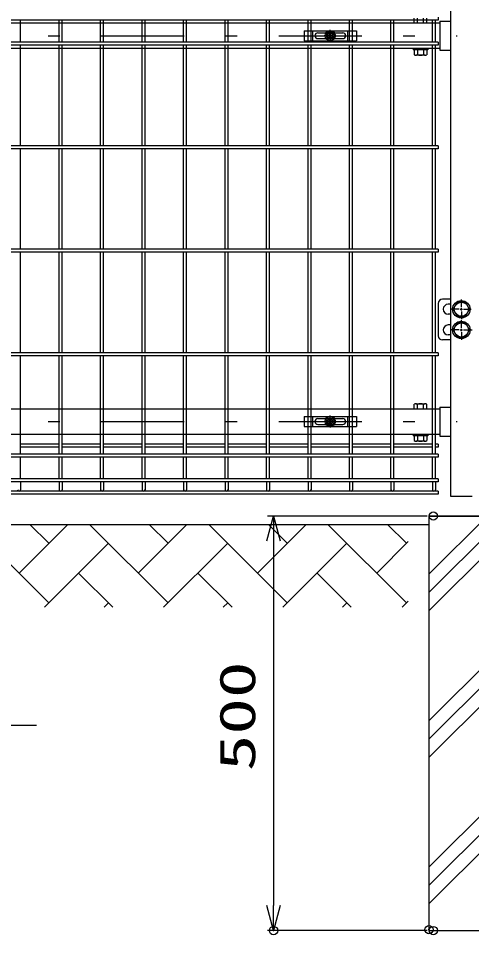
# Model space of a CAD drawing. Units: millimetres, scale not verified. Extents: x -4455 to 4455, y -3150 to 3150.
# Drawn here: x 2084 to 2630, y -1480 to -375 of the extents above; entities that cross this region are included whole.
import ezdxf
from ezdxf.enums import TextEntityAlignment as Align

# ---------------------------------------------------------------- set-up
doc = ezdxf.new("R2010")
doc.units = ezdxf.units.MM
doc.header["$LTSCALE"] = 20
doc.header["$PDMODE"] = 32
doc.header["$PDSIZE"] = 10
doc.linetypes.add('USER1', pattern=[10.7, 5, -2.5, 0.7, -2.5])
doc.linetypes.add('USER2', pattern=[0.375, 0.25, -0.125])
for name, color, linetype, lineweight in [('0-0_寸法線', 4, 'Continuous', 25), ('0-1_0', 3, 'USER2', 25), ('0-3_扉横枠', 7, 'Continuous', 25), ('0-4_外形線', 7, 'Continuous', 25), ('0-5_軸線', 2, 'USER1', 25), ('0-6_扉縦枠', 7, 'Continuous', 25), ('0-7_丁番', 3, 'Continuous', 25), ('0-C_NER', 30, 'Continuous', 25), ('0-D_ハッチング', 4, 'Continuous', 25), ('1-5_固定金具', 41, 'Continuous', 25)]:
    doc.layers.add(name, color=color, linetype=linetype, lineweight=lineweight)
doc.layers.add('0-2_DEFPOINTS', color=7, linetype='Continuous')
doc.styles.add('ＭＳ ゴシック', font='')
doc.styles.get('ＭＳ ゴシック').set_extended_font_data('MS Gothic')

# ---------------------------------------------------------------- blocks, each defined once
blk = doc.blocks.new('_Open30')
at = {"layer": '0-1_0', "color": 4, "linetype": 'Continuous'}
blk.add_line((0, 0), (-20, 0), dxfattribs=at)
blk.add_lwpolyline([(-20, 5.36), (0, 0), (-20, -5.36)], dxfattribs=at)
blk = doc.blocks.new('A$Cbe1bfa43')
at = {"layer": '1-5_固定金具'}
for p, q in [((0, 0), (1260, 0)), ((210, -240), (210, 0)), ((630, -80), (630, 22.9)), ((1050, -240), (1050, 0)), ((1260, 0), (1260, -240)), ((260, -120), (260.2, -120)), ((330, -50), (930, -50)), ((330, -190), (930, -190)), ((590, -120), (487.1, -120)), ((590, -120), (550, -120)), ((585.5, -112.8), (622.8, -112.8)), ((585.5, -127.2), (585.5, -112.8)), ((585.5, -112.8), (622.8, -112.8)), ((585.5, -127.2), (585.5, -112.8)), ((585.5, -112.8), (622.8, -112.8)), ((585.5, -127.2), (585.5, -112.8)), ((622.8, -127.2), (585.5, -127.2)), ((622.8, -127.2), (585.5, -127.2)), ((610, -120), (650, -120)), ((610, -120), (650, -120)), ((622.8, -112.8), (622.8, -75.5)), ((622.8, -112.8), (622.8, -75.5)), ((622.8, -112.8), (622.8, -75.5)), ((622.8, -112.8), (622.8, -75.5)), ((622.8, -112.8), (622.8, -75.5)), ((622.8, -112.8), (622.8, -75.5)), ((622.8, -75.5), (637.2, -75.5)), ((622.8, -75.5), (637.2, -75.5)), ((622.8, -75.5), (637.2, -75.5)), ((622.8, -75.5), (637.2, -75.5)), ((622.8, -75.5), (637.2, -75.5)), ((622.8, -75.5), (637.2, -75.5)), ((622.8, -164.5), (622.8, -127.2)), ((622.8, -164.5), (622.8, -127.2)), ((637.2, -164.5), (622.8, -164.5)), ((637.2, -164.5), (622.8, -164.5)), ((637.2, -164.5), (622.8, -164.5)), ((637.2, -164.5), (622.8, -164.5)), ((637.2, -164.5), (622.8, -164.5)), ((637.2, -164.5), (622.8, -164.5)), ((630, -80), (630, -40)), ((630, -140), (630, -100)), ((630, -140), (630, -100)), ((630, -160), (630, -200)), ((630, -160), (630, -262.9)), ((637.2, -75.5), (637.2, -112.8)), ((637.2, -75.5), (637.2, -112.8)), ((637.2, -75.5), (637.2, -112.8)), ((637.2, -75.5), (637.2, -112.8)), ((637.2, -75.5), (637.2, -112.8)), ((637.2, -112.8), (674.5, -112.8)), ((637.2, -112.8), (674.5, -112.8)), ((637.2, -112.8), (674.5, -112.8)), ((637.2, -127.2), (637.2, -164.5)), ((674.5, -127.2), (637.2, -127.2)), ((637.2, -127.2), (637.2, -164.5)), ((674.5, -127.2), (637.2, -127.2)), ((637.2, -127.2), (637.2, -164.5)), ((674.5, -127.2), (637.2, -127.2)), ((670, -120), (710, -120)), ((670, -120), (772.9, -120)), ((674.5, -112.8), (674.5, -127.2)), ((674.5, -112.8), (674.5, -127.2)), ((674.5, -112.8), (674.5, -127.2)), ((1004, -120), (1004.2, -120))]:
    blk.add_line(p, q, dxfattribs=at)
for points in [[(0, 0), (0, -240), (1260, -240)], [(585.5, -127.2), (585.5, -112.8), (622.8, -112.8)], [(585.5, -127.2), (585.5, -112.8), (622.8, -112.8)], [(585.5, -127.2), (585.5, -112.8), (622.8, -112.8)], [(622.8, -164.5), (622.8, -127.2), (585.5, -127.2)], [(622.8, -164.5), (622.8, -127.2), (585.5, -127.2)], [(622.8, -164.5), (622.8, -127.2), (585.5, -127.2)], [(622.8, -164.5), (622.8, -127.2), (585.5, -127.2)], [(637.2, -75.5), (637.2, -112.8), (674.5, -112.8), (674.5, -127.2)], [(637.2, -112.8), (674.5, -112.8), (674.5, -127.2)], [(637.2, -112.8), (674.5, -112.8), (674.5, -127.2)], [(674.5, -127.2), (637.2, -127.2), (637.2, -164.5)], [(674.5, -127.2), (637.2, -127.2), (637.2, -164.5)], [(674.5, -127.2), (637.2, -127.2), (637.2, -164.5)]]:
    blk.add_lwpolyline(points, dxfattribs=at)
for radius in [122.9, 122.9, 122.9, 122.9, 122.9, 122.9, 91.9, 91.9, 91.9, 91.9, 91.9, 91.9, 60]:
    blk.add_circle((630, -120), radius, dxfattribs=at)
for centre, start, end in [((330, -120), 90, 180), ((330, -120), 180, 270), ((930, -120), 0, 90), ((930, -120), 270, 0)]:
    blk.add_arc(centre, 70, start, end, dxfattribs=at)

msp = doc.modelspace()

# ---------------------------------------------------------------- linework, layer by layer
at = {"layer": '0-0_寸法線'}
for p, q in [((2576.64, -975.34), (2384.07, -975.34)), ((2391.57, -1005.34), (2391.57, -1445.34)), ((2576.64, -1475.34), (2384.07, -1475.34))]:
    msp.add_line(p, q, dxfattribs=at)
at = {"layer": '0-2_DEFPOINTS'}
for p in [(2584.14, -975.34), (2578.89, -1474.26), (2391.57, -1475.34), (2584.14, -1475.34)]:
    msp.add_point(p, dxfattribs=at)
at = {"layer": '0-3_扉横枠'}
for p, q in [((2561.19, -380.34), (2561.19, -374.89)), ((2564.94, -380.34), (2564.94, -374.89)), ((2572.44, -380.34), (2572.44, -374.89)), ((2576.19, -380.34), (2576.19, -374.89)), ((1577.89, -380.34), (2591.89, -380.34)), ((2561.19, -380.34), (2576.19, -380.34)), ((2591.89, -378.39), (2604.89, -378.39)), ((2591.89, -378.39), (2591.89, -413.29)), ((2591.89, -411.34), (1577.89, -411.34)), ((2559.69, -411.34), (2559.69, -412.94)), ((2577.69, -412.94), (2559.69, -412.94)), ((2561.19, -413.49), (2561.19, -418.88)), ((2574.31, -412.94), (2563.06, -412.94)), ((2574.31, -419.44), (2563.06, -419.44)), ((2564.94, -413.49), (2564.94, -418.88)), ((2572.44, -413.49), (2572.44, -418.88)), ((2576.19, -413.49), (2576.19, -418.88)), ((2577.69, -411.34), (2577.69, -412.94)), ((2591.89, -413.29), (2604.89, -413.29)), ((2563.06, -839.83), (2574.31, -839.83)), ((1577.89, -845.84), (2591.89, -845.84)), ((2561.19, -845.84), (2561.19, -840.39)), ((2561.19, -845.84), (2576.19, -845.84)), ((2564.94, -845.84), (2564.94, -840.39)), ((2572.44, -845.84), (2572.44, -840.39)), ((2576.19, -845.84), (2576.19, -840.39)), ((2591.89, -843.89), (2604.89, -843.89)), ((2591.89, -843.89), (2591.89, -878.79)), ((2591.89, -876.84), (1577.89, -876.84)), ((2559.69, -876.84), (2559.69, -878.44)), ((2561.19, -878.99), (2561.19, -884.38)), ((2574.31, -878.44), (2563.06, -878.44)), ((2564.94, -878.99), (2564.94, -884.38)), ((2572.44, -878.99), (2572.44, -884.38)), ((2576.19, -878.99), (2576.19, -884.38)), ((2591.89, -878.79), (2604.89, -878.79)), ((2574.31, -884.94), (2563.06, -884.94))]:
    msp.add_line(p, q, dxfattribs=at)
msp.add_lwpolyline([(2577.69, -876.84), (2577.69, -878.44), (2559.69, -878.44)], dxfattribs=at)
for centre, radius, start, end in [((2563.06, -416.39), 3.46, 57.13278, 122.86722), ((2563.06, -415.98), 3.46, 237.13278, 302.86722), ((2568.69, -425.93), 12.99, 73.22135, 106.77865), ((2568.69, -406.45), 12.99, 253.22135, 286.77865), ((2574.31, -416.39), 3.46, 57.13278, 122.86722), ((2574.31, -415.98), 3.46, 237.13278, 302.86722), ((2563.06, -843.29), 3.46, 57.13278, 122.86722), ((2568.69, -852.82), 12.99, 73.22135, 106.77865), ((2574.31, -843.29), 3.46, 57.13278, 122.86722), ((2563.06, -881.89), 3.46, 57.13278, 122.86722), ((2568.69, -891.43), 12.99, 73.22135, 106.77865), ((2574.31, -881.89), 3.46, 57.13278, 122.86722), ((2563.06, -881.48), 3.46, 237.13278, 302.86722), ((2568.69, -871.95), 12.99, 253.22135, 286.77865), ((2574.31, -881.48), 3.46, 237.13278, 302.86722)]:
    msp.add_arc(centre, radius, start, end, dxfattribs=at)
at = {"layer": '0-4_外形線'}
for p, q in [((2578.89, -975.34), (2578.89, -1475.34)), ((2578.89, -975.34), (2673.64, -975.34)), ((2673.64, -975.34), (2578.94, -975.34)), ((1653.89, -985.34), (2578.94, -985.34)), ((2578.89, -1475.34), (2828.89, -1475.34))]:
    msp.add_line(p, q, dxfattribs=at)
at = {"layer": '0-5_軸線'}
for p, q in [((1541.78, -395.84), (2612.99, -395.84)), ((1541.78, -861.34), (2612.99, -861.34))]:
    msp.add_line(p, q, dxfattribs=at)
at = {"layer": '0-6_扉縦枠'}
for p, q in [((2604.89, 159.66), (2604.89, -951.34)), ((2604.89, -951.34), (2630.89, -951.34))]:
    msp.add_line(p, q, dxfattribs=at)
msp.add_lwpolyline([(2105.82, -1227.91), (1695.25, -1227.91), (1517.04, -974.13)], dxfattribs=at)
at = {"layer": '0-7_丁番'}
for p, q in [((2604.89, -713.84), (2595.05, -713.84)), ((2617.89, -723.14), (2617.89, -713.99)), ((2617.89, -723.14), (2617.89, -713.99)), ((2590.05, -718.84), (2590.05, -757.84)), ((2604.89, -719.84), (2602.05, -719.84)), ((2615.19, -725.84), (2606.04, -725.84)), ((2616.54, -725.84), (2619.24, -725.84)), ((2616.54, -725.84), (2619.24, -725.84)), ((2617.89, -727.19), (2617.89, -724.49)), ((2617.89, -727.19), (2617.89, -724.49)), ((2617.89, -728.54), (2617.89, -737.69)), ((2617.89, -728.54), (2617.89, -737.69)), ((2620.59, -725.84), (2629.74, -725.84)), ((2620.59, -725.84), (2629.74, -725.84)), ((2604.89, -731.84), (2602.05, -731.84)), ((2617.89, -748.14), (2617.89, -738.99)), ((2604.89, -744.84), (2602.05, -744.84)), ((2615.19, -750.84), (2606.04, -750.84)), ((2616.54, -750.84), (2619.24, -750.84)), ((2617.89, -752.19), (2617.89, -749.49)), ((2620.59, -750.84), (2630.89, -750.84)), ((2604.89, -756.84), (2602.05, -756.84)), ((2617.89, -753.54), (2617.89, -762.69)), ((2604.89, -762.84), (2595.05, -762.84))]:
    msp.add_line(p, q, dxfattribs=at)
for points in [[(2612.98, -717.34), (2608.07, -725.84), (2612.98, -734.34), (2622.79, -734.34), (2627.7, -725.84), (2622.79, -717.34)], [(2612.98, -742.34), (2608.07, -750.84), (2612.98, -759.34), (2622.79, -759.34), (2627.7, -750.84), (2622.79, -742.34)]]:
    msp.add_lwpolyline(points, close=True, dxfattribs=at)
for centre, radius in [((2617.89, -725.84), 10.5), ((2617.89, -725.84), 8.5), ((2617.89, -750.84), 10.5), ((2617.89, -750.84), 8.5)]:
    msp.add_circle(centre, radius, dxfattribs=at)
for centre, radius, start, end in [((2595.05, -718.84), 5, 90, 180), ((2602.05, -725.84), 6, 90, 270), ((2602.05, -750.84), 6, 90, 270), ((2595.05, -757.84), 5, 180, 270)]:
    msp.add_arc(centre, radius, start, end, dxfattribs=at)
at = {"layer": '0-C_NER'}
for p, q in [((2589.89, -373.53), (2589.89, -377.13)), ((2589.89, -377.13), (1579.89, -377.13)), ((2086.69, -403.54), (2086.69, -377.13)), ((2133.09, -403.54), (2133.09, -377.13)), ((2136.69, -403.54), (2136.69, -377.13)), ((2183.09, -403.54), (2183.09, -377.13)), ((2186.69, -403.54), (2186.69, -377.13)), ((2233.09, -403.54), (2233.09, -377.13)), ((2236.69, -403.54), (2236.69, -377.13)), ((2283.09, -403.54), (2283.09, -377.13)), ((2286.69, -403.54), (2286.69, -377.13)), ((2333.09, -403.54), (2333.09, -377.13)), ((2336.69, -403.54), (2336.69, -377.13)), ((2383.09, -403.54), (2383.09, -377.13)), ((2386.69, -403.54), (2386.69, -377.13)), ((2433.09, -403.54), (2433.09, -377.13)), ((2436.69, -403.54), (2436.69, -377.13)), ((2483.09, -403.54), (2483.09, -377.13)), ((2486.69, -403.54), (2486.69, -377.13)), ((2533.09, -403.54), (2533.09, -377.13)), ((2536.69, -403.54), (2536.69, -377.13)), ((2583.09, -403.54), (2583.09, -377.13)), ((2586.69, -403.54), (2586.69, -377.13)), ((2589.89, -407.14), (1579.89, -407.14)), ((2086.69, -528.54), (2086.69, -407.14)), ((2133.09, -528.54), (2133.09, -407.14)), ((2136.69, -528.54), (2136.69, -407.14)), ((2183.09, -528.54), (2183.09, -407.14)), ((2186.69, -528.54), (2186.69, -407.14)), ((2233.09, -528.54), (2233.09, -407.14)), ((2236.69, -528.54), (2236.69, -407.14)), ((2283.09, -528.54), (2283.09, -407.14)), ((2286.69, -528.54), (2286.69, -407.14)), ((2333.09, -528.54), (2333.09, -407.14)), ((2336.69, -528.54), (2336.69, -407.14)), ((2383.09, -528.54), (2383.09, -407.14)), ((2386.69, -528.54), (2386.69, -407.14)), ((2433.09, -528.54), (2433.09, -407.14)), ((2436.69, -528.54), (2436.69, -407.14)), ((2483.09, -528.54), (2483.09, -407.14)), ((2486.69, -528.54), (2486.69, -407.14)), ((2533.09, -528.54), (2533.09, -407.14)), ((2536.69, -528.54), (2536.69, -407.14)), ((2583.09, -528.54), (2583.09, -407.14)), ((2586.69, -528.54), (2586.69, -407.14)), ((2589.89, -403.54), (2589.89, -407.14)), ((2589.89, -528.54), (2589.89, -532.14)), ((2589.89, -532.14), (1579.89, -532.14)), ((2086.69, -653.54), (2086.69, -532.14)), ((2133.09, -653.54), (2133.09, -532.14)), ((2136.69, -653.54), (2136.69, -532.14)), ((2183.09, -653.54), (2183.09, -532.14)), ((2186.69, -653.54), (2186.69, -532.14)), ((2233.09, -653.54), (2233.09, -532.14)), ((2236.69, -653.54), (2236.69, -532.14)), ((2283.09, -653.54), (2283.09, -532.14)), ((2286.69, -653.54), (2286.69, -532.14)), ((2333.09, -653.54), (2333.09, -532.14)), ((2336.69, -653.54), (2336.69, -532.14)), ((2383.09, -653.54), (2383.09, -532.14)), ((2386.69, -653.54), (2386.69, -532.14)), ((2433.09, -653.54), (2433.09, -532.14)), ((2436.69, -653.54), (2436.69, -532.14)), ((2483.09, -653.54), (2483.09, -532.14)), ((2486.69, -653.54), (2486.69, -532.14)), ((2533.09, -653.54), (2533.09, -532.14)), ((2536.69, -653.54), (2536.69, -532.14)), ((2583.09, -653.54), (2583.09, -532.14)), ((2586.69, -653.54), (2586.69, -532.14)), ((2589.89, -657.14), (1579.89, -657.14)), ((2086.69, -778.54), (2086.69, -657.14)), ((2133.09, -778.54), (2133.09, -657.14)), ((2136.69, -778.54), (2136.69, -657.14)), ((2183.09, -778.54), (2183.09, -657.14)), ((2186.69, -778.54), (2186.69, -657.14)), ((2233.09, -778.54), (2233.09, -657.14)), ((2236.69, -778.54), (2236.69, -657.14)), ((2283.09, -778.54), (2283.09, -657.14)), ((2286.69, -778.54), (2286.69, -657.14)), ((2333.09, -778.54), (2333.09, -657.14)), ((2336.69, -778.54), (2336.69, -657.14)), ((2383.09, -778.54), (2383.09, -657.14)), ((2386.69, -778.54), (2386.69, -657.14)), ((2433.09, -778.54), (2433.09, -657.14)), ((2436.69, -778.54), (2436.69, -657.14)), ((2483.09, -778.54), (2483.09, -657.14)), ((2486.69, -778.54), (2486.69, -657.14)), ((2533.09, -778.54), (2533.09, -657.14)), ((2536.69, -778.54), (2536.69, -657.14)), ((2583.09, -778.54), (2583.09, -657.14)), ((2586.69, -778.54), (2586.69, -657.14)), ((2589.89, -653.54), (2589.89, -657.14)), ((2589.89, -782.14), (1579.89, -782.14)), ((2086.69, -900.64), (2086.69, -782.14)), ((2133.09, -900.64), (2133.09, -782.14)), ((2136.69, -900.64), (2136.69, -782.14)), ((2183.09, -900.64), (2183.09, -782.14)), ((2186.69, -900.64), (2186.69, -782.14)), ((2233.09, -900.64), (2233.09, -782.14)), ((2236.69, -900.64), (2236.69, -782.14)), ((2283.09, -900.64), (2283.09, -782.14)), ((2286.69, -900.64), (2286.69, -782.14)), ((2333.09, -900.64), (2333.09, -782.14)), ((2336.69, -900.64), (2336.69, -782.14)), ((2383.09, -900.64), (2383.09, -782.14)), ((2386.69, -900.64), (2386.69, -782.14)), ((2433.09, -900.64), (2433.09, -782.14)), ((2436.69, -900.64), (2436.69, -782.14)), ((2483.09, -900.64), (2483.09, -782.14)), ((2486.69, -900.64), (2486.69, -782.14)), ((2533.09, -900.64), (2533.09, -782.14)), ((2536.69, -900.64), (2536.69, -782.14)), ((2583.09, -900.64), (2583.09, -782.14)), ((2586.69, -900.64), (2586.69, -782.14)), ((2589.89, -778.54), (2589.89, -782.14)), ((2133.09, -888.78), (2086.69, -888.78)), ((2133.09, -892.38), (2086.69, -892.38)), ((2183.09, -888.78), (2136.69, -888.78)), ((2183.09, -892.38), (2136.69, -892.38)), ((2233.09, -888.78), (2186.69, -888.78)), ((2233.09, -892.38), (2186.69, -892.38)), ((2283.09, -888.78), (2236.69, -888.78)), ((2283.09, -892.38), (2236.69, -892.38)), ((2333.09, -888.78), (2286.69, -888.78)), ((2333.09, -892.38), (2286.69, -892.38)), ((2383.09, -888.78), (2336.69, -888.78)), ((2383.09, -892.38), (2336.69, -892.38)), ((2433.09, -888.78), (2386.69, -888.78)), ((2433.09, -892.38), (2386.69, -892.38)), ((2483.09, -888.78), (2436.69, -888.78)), ((2483.09, -892.38), (2436.69, -892.38)), ((2533.09, -888.78), (2486.69, -888.78)), ((2533.09, -892.38), (2486.69, -892.38)), ((2583.09, -888.78), (2536.69, -888.78)), ((2583.09, -892.38), (2536.69, -892.38)), ((2589.89, -888.78), (2586.69, -888.78)), ((2589.89, -892.38), (2586.69, -892.38)), ((2589.89, -888.78), (2589.89, -892.38)), ((2589.89, -904.24), (1579.89, -904.24)), ((2086.69, -930.44), (2086.69, -904.24)), ((2133.09, -930.44), (2133.09, -904.24)), ((2136.69, -930.44), (2136.69, -904.24)), ((2183.09, -930.44), (2183.09, -904.24)), ((2186.69, -930.44), (2186.69, -904.24)), ((2233.09, -930.44), (2233.09, -904.24)), ((2236.69, -930.44), (2236.69, -904.24)), ((2283.09, -930.44), (2283.09, -904.24)), ((2286.69, -930.44), (2286.69, -904.24)), ((2333.09, -930.44), (2333.09, -904.24)), ((2336.69, -930.44), (2336.69, -904.24)), ((2383.09, -930.44), (2383.09, -904.24)), ((2386.69, -930.44), (2386.69, -904.24)), ((2433.09, -930.44), (2433.09, -904.24)), ((2436.69, -930.44), (2436.69, -904.24)), ((2483.09, -930.44), (2483.09, -904.24)), ((2486.69, -930.44), (2486.69, -904.24)), ((2533.09, -930.44), (2533.09, -904.24)), ((2536.69, -930.44), (2536.69, -904.24)), ((2583.09, -930.44), (2583.09, -904.24)), ((2586.69, -930.44), (2586.69, -904.24)), ((2589.89, -900.64), (2589.89, -904.24)), ((2589.89, -934.04), (1579.89, -934.04)), ((2086.69, -934.04), (2086.69, -943.54)), ((2133.09, -934.04), (2133.09, -943.54)), ((2136.69, -934.04), (2136.69, -943.54)), ((2183.09, -934.04), (2183.09, -943.54)), ((2186.69, -934.04), (2186.69, -943.54)), ((2233.09, -934.04), (2233.09, -943.54)), ((2236.69, -934.04), (2236.69, -943.54)), ((2283.09, -934.04), (2283.09, -943.54)), ((2286.69, -934.04), (2286.69, -943.54)), ((2333.09, -934.04), (2333.09, -943.54)), ((2336.69, -934.04), (2336.69, -943.54)), ((2383.09, -934.04), (2383.09, -943.54)), ((2386.69, -934.04), (2386.69, -943.54)), ((2433.09, -934.04), (2433.09, -943.54)), ((2436.69, -934.04), (2436.69, -943.54)), ((2483.09, -934.04), (2483.09, -943.54)), ((2486.69, -934.04), (2486.69, -943.54)), ((2533.09, -934.04), (2533.09, -943.54)), ((2536.69, -934.04), (2536.69, -943.54)), ((2583.09, -934.04), (2583.09, -943.54)), ((2586.69, -934.04), (2586.69, -943.54)), ((2589.89, -930.44), (2589.89, -934.04)), ((2589.89, -945.34), (1579.89, -945.34)), ((2589.89, -945.34), (1579.89, -945.34)), ((2589.89, -948.94), (1579.89, -948.94)), ((2589.89, -945.34), (2589.89, -948.94))]:
    msp.add_line(p, q, dxfattribs=at)
for points in [[(2589.89, -403.54), (1579.89, -403.54), (1579.89, -407.14)], [(2589.89, -528.54), (1579.89, -528.54), (1579.89, -532.14)], [(2589.89, -653.54), (1579.89, -653.54), (1579.89, -657.14)], [(2589.89, -778.54), (1579.89, -778.54), (1579.89, -782.14)], [(2589.89, -900.64), (1579.89, -900.64), (1579.89, -904.24)], [(2589.89, -930.44), (1579.89, -930.44), (1579.89, -934.04)]]:
    msp.add_lwpolyline(points, dxfattribs=at)
for centre in [(2084.89, -943.54), (2134.89, -943.54), (2184.89, -943.54), (2234.89, -943.54), (2284.89, -943.54), (2334.89, -943.54), (2384.89, -943.54), (2434.89, -943.54), (2484.89, -943.54), (2534.89, -943.54), (2584.89, -943.54)]:
    msp.add_arc(centre, 1.8, 180, 0, dxfattribs=at)
at = {"layer": '0-D_ハッチング'}
for p, q in [((2578.89, -1067.53), (2671.08, -975.34)), ((2578.89, -1045.43), (2648.99, -975.34)), ((2120.71, -1080), (2026.05, -985.34)), ((2084.79, -1044.08), (2143.54, -985.34)), ((2120.71, -1008.16), (2097.89, -985.34)), ((2264.4, -1080), (2169.73, -985.34)), ((2228.48, -1044.08), (2287.22, -985.34)), ((2264.4, -1008.16), (2241.57, -985.34)), ((2408.08, -1080), (2313.41, -985.34)), ((2372.16, -1044.08), (2430.91, -985.34)), ((2408.08, -1008.16), (2385.26, -985.34)), ((2551.77, -1080), (2457.1, -985.34)), ((2551.77, -1008.16), (2528.94, -985.34)), ((2578.89, -1089.63), (2673.64, -994.88)), ((2115.38, -1085.34), (2192.56, -1008.16)), ((2259.07, -1085.34), (2336.24, -1008.16)), ((2402.75, -1085.34), (2479.92, -1008.16)), ((2515.84, -1044.08), (2553.89, -1006.04)), ((2197.89, -1085.34), (2156.63, -1044.08)), ((2341.57, -1085.34), (2300.32, -1044.08)), ((2485.26, -1085.34), (2444, -1044.08)), ((2187.22, -1085.34), (2192.56, -1080)), ((2330.91, -1085.34), (2336.24, -1080)), ((2474.59, -1085.34), (2479.92, -1080)), ((2546.43, -1085.34), (2553.89, -1077.88)), ((2578.89, -1222.21), (2673.64, -1127.46)), ((2578.89, -1398.99), (2828.89, -1148.99)), ((2578.89, -1244.31), (2673.64, -1149.56)), ((2578.89, -1421.08), (2828.89, -1171.08)), ((2578.89, -1266.41), (2673.64, -1171.66)), ((2578.89, -1443.18), (2828.89, -1193.18))]:
    msp.add_line(p, q, dxfattribs=at)

# ---------------------------------------------------------------- block references
at = {"layer": '0-0_寸法線', "xscale": 1.5, "yscale": 1.5}
for p, rotation in [((2391.57, -975.34), 90), ((2391.57, -1475.34), 270)]:
    msp.add_blockref('_Open30', p, dxfattribs=dict(at, rotation=rotation))
at = {"layer": '1-5_固定金具', "xscale": 0.05, "yscale": 0.05}
for p in [(2428.39, -389.84), (2428.39, -855.34)]:
    msp.add_blockref('A$Cbe1bfa43', p, dxfattribs=at)

# ---------------------------------------------------------------- texts
at = {"layer": '0-0_寸法線', "color": 2, "style": 'ＭＳ ゴシック', "width": 1.5}
msp.add_text('500', height=43.26, rotation=90, dxfattribs=at).set_placement((2382.4, -1283.19), align=Align.BOTTOM_LEFT)

doc.saveas('drawing.dxf')
